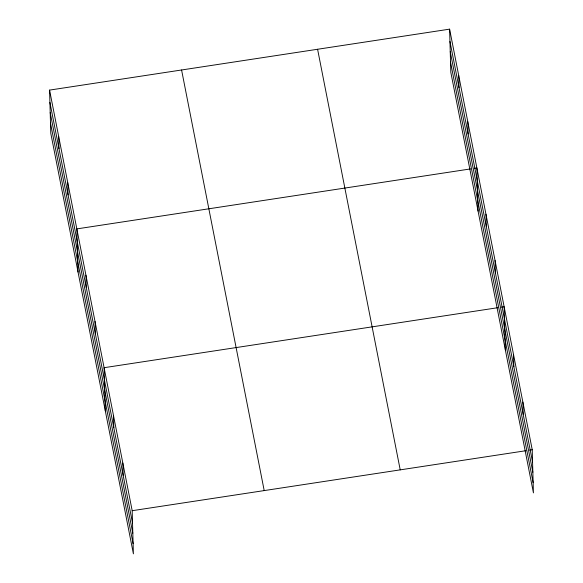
<?xml version="1.0" encoding="UTF-8"?>
<svg xmlns="http://www.w3.org/2000/svg" width="583" height="583" viewBox="0 0 583 583"><rect width="100%" height="100%" fill="white"/><g stroke="black" fill="none" stroke-linecap="round" stroke-linejoin="round"><path stroke-width="0.87" d="M49.57 90.103L132.188 510.701L133.398 553.85L50.772 133.252L49.57 90.103L449.602 29.15L532.228 449.748L533.43 492.897L450.812 72.299L449.602 29.15M470.627 168.902L76.832 228.9L78.035 272.05M474.198 168.356L476.872 167.948L478.075 211.097M497.889 307.693L104.095 367.698L105.304 410.847M501.46 307.154L504.135 306.745L505.344 349.895M132.188 510.701L525.983 450.703M529.553 450.156L532.228 449.748M449.952 41.488L532.57 462.086M450.236 51.654L532.855 472.252M450.528 62.133L533.146 482.731M317.589 49.263L400.215 469.862M181.583 69.989L264.201 490.587M49.912 102.44L132.53 523.038M50.196 112.606L132.815 533.205M50.488 123.086L133.113 543.684M522.864 402.081L523.206 414.418M513.499 354.413L513.842 366.751M495.047 260.477L495.39 272.815M485.96 214.216L486.302 226.547M467.785 121.679L468.127 134.017M458.697 75.418L459.04 87.756M122.824 463.033L123.173 475.371M113.459 415.366L113.809 427.703M95.007 321.43L95.357 333.767M85.92 275.169L86.262 287.499M67.745 182.632L68.087 194.97M58.657 136.371L59 148.701"/></g></svg>
